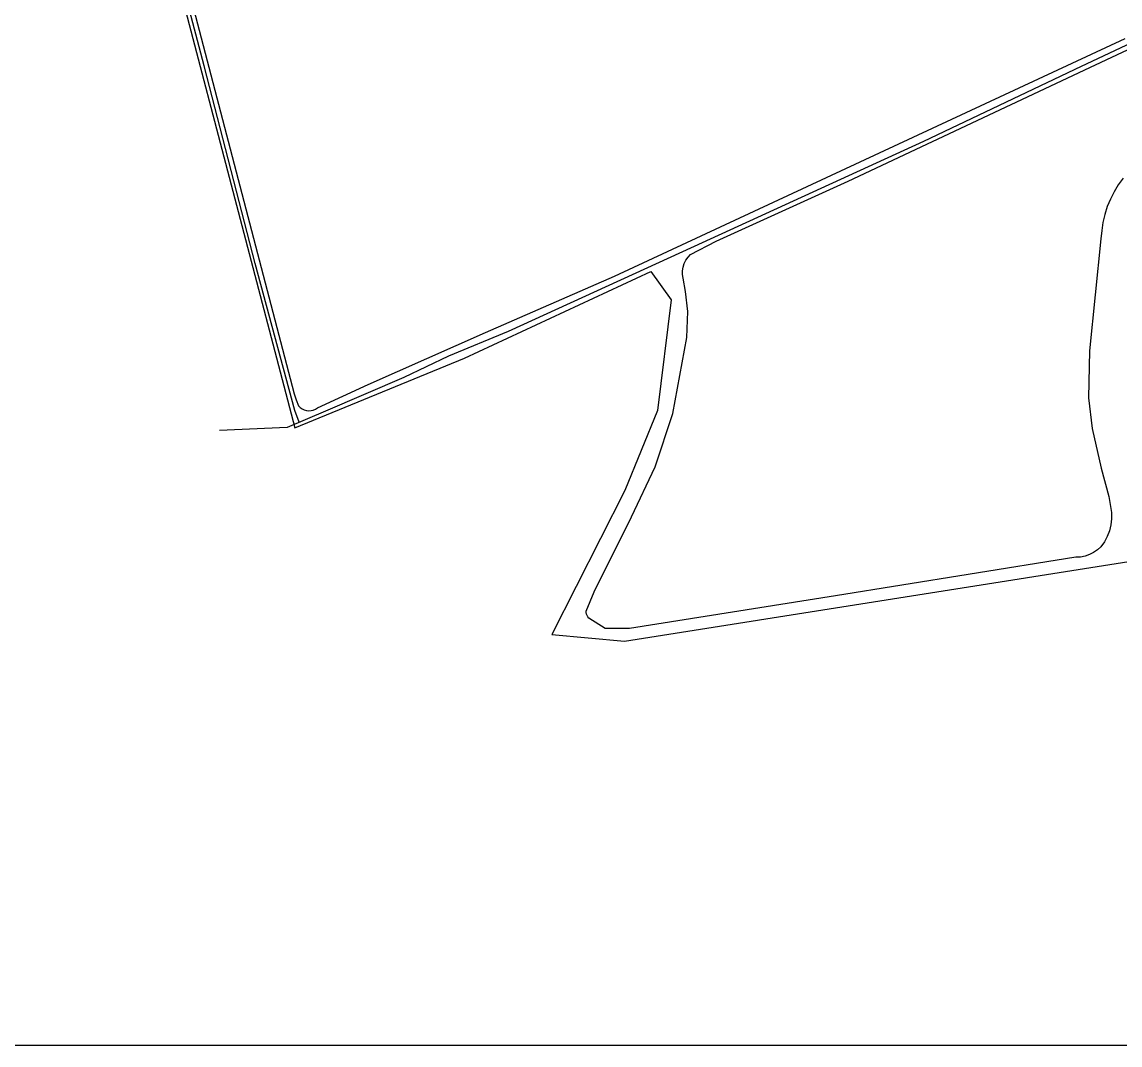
# Model space of a CAD drawing. Header units: inches. Extents: x 653559 to 669309, y 7245317 to 7256454.
# Drawn here: x 655537 to 656649, y 7245317 to 7246352 of the extents above; entities that cross this region are included whole.
import ezdxf

# ---------------------------------------------------------------- set-up
doc = ezdxf.new("R2010")
doc.units = ezdxf.units.IN
doc.header["$MEASUREMENT"] = 0
for name, color, linetype in [('Agricola', 3, 'Continuous'), ('Caminos', 1, 'Continuous'), ('Perimetral', 190, 'Continuous'), ('Recuadro A3', 7, 'Continuous')]:
    doc.layers.add(name, color=color, linetype=linetype)

msp = doc.modelspace()

# ---------------------------------------------------------------- linework, layer by layer
at = {"layer": 'Agricola', "transparency": 33554613}
for points in [[(655638.4, 7246643.8), (655812.7, 7245975.9), (655814.8, 7245969.7), (655817.2, 7245963.7), (655818.8, 7245962), (655820.8, 7245960.6), (655822.9, 7245959.5), (655825.2, 7245958.9), (655827.5, 7245958.6), (655829.9, 7245958.8), (655832.2, 7245959.3), (655834.4, 7245960.3), (655836.3, 7245961.6), (655887.8, 7245985.4), (656006.7, 7246037.9), (656137.1, 7246094.9), (656654.2, 7246335.4)], [(656651.9, 7246194.2), (656647, 7246187.5), (656642.8, 7246180.4), (656639.1, 7246173), (656635.9, 7246165.3), (656633.4, 7246157.4), (656631.5, 7246149.3), (656630.3, 7246141.1), (656629.6, 7246132.8), (656618, 7246019.3), (656616.9, 7245971.7), (656620.6, 7245940.8), (656629.9, 7245900.5), (656637.6, 7245871.7), (656640.2, 7245855.6), (656640.3, 7245849.4), (656639.6, 7245843.2), (656638.1, 7245837.2), (656635.9, 7245831.4), (656633, 7245825.9), (656629.4, 7245820.9), (656625.9, 7245817.8), (656622.1, 7245815.1), (656617.9, 7245813), (656613.5, 7245811.5), (656608.9, 7245810.6), (656604.2, 7245810.3), (656495, 7245792.8), (656360.8, 7245771.2), (656152.3, 7245738.3), (656127.7, 7245738.3), (656111.1, 7245748.7), (656110.1, 7245749.9), (656109.4, 7245751.3), (656108.8, 7245752.7), (656108.5, 7245754.3), (656108.4, 7245755.8), (656116.7, 7245775.4), (656154.2, 7245851.2), (656178.4, 7245902), (656196.1, 7245956), (656210.4, 7246032.7), (656211.5, 7246059.2), (656208.9, 7246079.4), (656206.5, 7246092.9), (656206, 7246096.6), (656206, 7246100.3), (656206.6, 7246104.1), (656207.8, 7246107.6), (656209.4, 7246111), (656211.6, 7246114.1), (656214.2, 7246116.8), (656240, 7246130.2), (656373.6, 7246191.1), (656624.1, 7246308.7), (656695.2, 7246342.1)]]:
    msp.add_lwpolyline(points, dxfattribs=at)
at = {"layer": 'Caminos', "transparency": 33554613}
for points in [[(655817.8, 7245947), (655813.6, 7245959), (655773.3, 7246107.6), (655721.8, 7246307.9), (655668.6, 7246509.3), (655640.6, 7246614.8), (655636.8, 7246630.4), (655634.4, 7246669.5), (655637.6, 7246698.1), (655647.4, 7246740.5), (655653.3, 7246788.3), (655652.9, 7246819.6), (655647.8, 7246842.2), (655643.9, 7246861.2), (655635.9, 7246929.5), (655637, 7246954.4), (655645.2, 7247041.8), (655644.7, 7247071.6), (655641, 7247119.7), (655638.1, 7247143.6), (655636.6, 7247220.3), (655632.7, 7247230.6), (655622.2, 7247243.7), (655590.2, 7247271.4)], [(656729.2, 7246363.6), (656609.6, 7246307.3), (656449.9, 7246231.1), (656206, 7246119.7), (656029.5, 7246039), (655969, 7246013.9), (655924, 7245992.4), (655844.6, 7245958.3), (655805.6, 7245941.8), (655737.1, 7245938.8)]]:
    msp.add_lwpolyline(points, dxfattribs=at)
at = {"layer": 'Perimetral', "color": 200}
msp.add_polyline3d([(659144.6, 7248209.2, 0), (657741.3, 7247683.4, 0), (656870.4, 7247727.3, 0), (656094.9, 7247152.3, 0), (655644, 7247048.1, 0), (655633, 7246936.6, 0), (655650.8, 7246789, 0), (655631, 7246669.9, 0), (655636.3, 7246617.8, 0), (655813.6, 7245941.3, 0), (655985.3, 7246011.9, 0), (656173.9, 7246099.7, 0), (656194.5, 7246071.1, 0), (656180.5, 7245959, 0), (656147.6, 7245877.9, 0), (656073.7, 7245732, 0), (656147.3, 7245725.3, 0), (656689.8, 7245811, 0), (658274.5, 7246688.9, 0), (658511.7, 7246627.4, 0), (658774.1, 7246779.1, 0), (658953.1, 7247036.6, 0)], dxfattribs=at)
at = {"layer": 'Recuadro A3', "linetype": 'Continuous'}
msp.add_lwpolyline([(653559.3, 7245316.5), (669309.3, 7245316.5), (669309.3, 7256454), (653559.3, 7256454)], close=True, dxfattribs=at)

doc.saveas('drawing.dxf')
